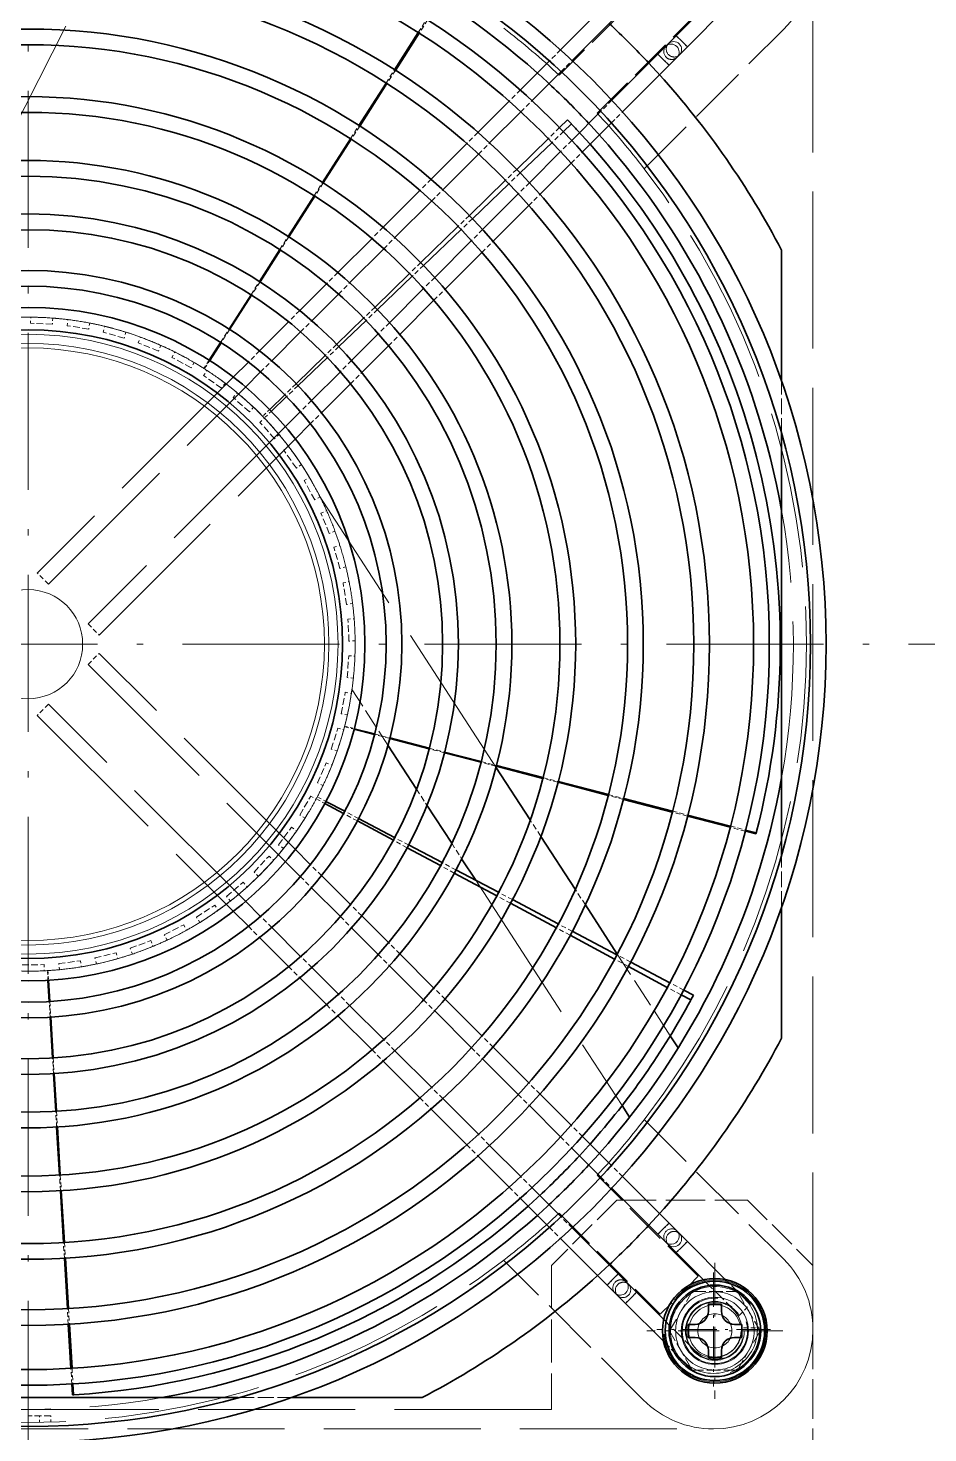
# Model space of a CAD drawing. Extents: x 23 to 587, y 4 to 413.
# Drawn here: x 312.4 to 346.8, y 178 to 231.7 of the extents above; entities that cross this region are included whole.
import ezdxf

# ---------------------------------------------------------------- set-up
doc = ezdxf.new("R2010")
doc.units = 0
doc.linetypes.add('DASHDOT', pattern=[18.5, 12, -3, 0.5, -3])
doc.linetypes.add('DASHED', pattern=[15, 12, -3])
doc.layers.get('0').update_dxf_attribs({"lineweight": 13})

# ---------------------------------------------------------------- blocks, each defined once
blk = doc.blocks.new('BLOCK350')
at = {"color": 7, "linetype": 'DASHDOT', "lineweight": 13}
for p, q in [((414.39, 232.7), (414.39, 74.1)), ((493.69, 153.4), (335.09, 153.4))]:
    blk.add_line(p, q, dxfattribs=at)
blk = doc.blocks.new('BLOCK353')
at = {"color": 7, "linetype": 'DASHDOT', "lineweight": 13, "ltscale": 0.26}
for p, q in [((466.89, 106.1), (466.89, 95.7)), ((472.09, 100.9), (461.69, 100.9))]:
    blk.add_line(p, q, dxfattribs=at)
blk = doc.blocks.new('BLOCK362')
at = {"color": 7, "linetype": 'DASHDOT', "lineweight": 13, "ltscale": 0.21775}
for p, q in [((466.79, 105.36), (466.79, 96.65)), ((471.15, 101), (462.44, 101))]:
    blk.add_line(p, q, dxfattribs=at)
blk = doc.blocks.new('BLOCK372')
at = {"color": 7, "linetype": 'DASHED', "lineweight": 13}
for p, q in [((405.03, 176.58), (422.24, 210.36)), ((474.39, 101), (474.39, 205.8)), ((430.07, 173.82), (415.09, 158.84)), ((415.94, 157.99), (431.01, 173.06)), ((434.05, 170.02), (418.98, 154.95)), ((419.83, 154.1), (434.81, 169.08)), ((450.15, 143.99), (436.65, 164.77)), ((434.81, 137.72), (419.83, 152.7)), ((418.98, 151.85), (434.05, 136.78)), ((431.01, 133.74), (415.94, 148.81)), ((415.09, 147.96), (430.07, 132.98)), ((448.61, 135.35), (459.8, 118.12)), ((454.39, 94.9), (374.39, 94.9)), ((361.99, 93.4), (466.79, 93.4))]:
    blk.add_line(p, q, dxfattribs=at)
at = {"color": 7, "linetype": 'DASHED', "lineweight": 13, "ltscale": 0.273504}
for p, q in [((462.72, 204.63), (454.99, 196.9)), ((457.89, 194), (465.62, 201.73)), ((465.62, 105.07), (457.89, 112.8)), ((454.99, 109.9), (462.72, 102.17))]:
    blk.add_line(p, q, dxfattribs=at)
at = {"color": 7, "lineweight": 35, "ltscale": 0.125869}
for p, q in [((458.65, 202.4), (455.09, 198.84)), ((459.83, 194.1), (463.39, 197.66)), ((463.39, 109.14), (459.83, 112.7)), ((455.09, 107.96), (458.65, 104.4))]:
    blk.add_line(p, q, dxfattribs=at)
at = {"color": 7, "lineweight": 35, "ltscale": 0.07369}
for p, q in [((466.03, 201.99), (463.94, 199.91)), ((463.94, 106.89), (466.03, 104.81)), ((462.98, 101.76), (460.9, 103.85))]:
    blk.add_line(p, q, dxfattribs=at)
at = {"color": 7, "lineweight": 35, "ltscale": 0.103372}
for p, q in [((464.79, 199.06), (467.71, 201.99)), ((467.71, 104.81), (464.79, 107.74)), ((460.05, 103), (462.98, 100.08))]:
    blk.add_line(p, q, dxfattribs=at)
at = {"color": 7, "linetype": 'DASHED', "lineweight": 13, "ltscale": 0.03}
for p, q in [((444.21, 200.16), (444.86, 201.18)), ((444.93, 201.13), (444.29, 200.12)), ((441.75, 196.3), (442.4, 197.32)), ((442.47, 197.27), (441.82, 196.26)), ((439.03, 192.04), (439.68, 193.05)), ((439.74, 193.01), (439.09, 192)), ((455.02, 192.89), (454.16, 192.06)), ((455.31, 192.59), (454.45, 191.76)), ((451.74, 189.7), (450.88, 188.87)), ((452.01, 189.43), (451.14, 188.6)), ((436.25, 187.68), (436.9, 188.7)), ((436.95, 188.66), (436.31, 187.65)), ((448.12, 186.18), (447.25, 185.34)), ((448.35, 185.93), (447.49, 185.1)), ((433.63, 183.57), (434.27, 184.58)), ((434.32, 184.55), (433.68, 183.54)), ((444.41, 182.58), (443.55, 181.74)), ((444.62, 182.36), (443.76, 181.53)), ((431.43, 180.12), (432.07, 181.13)), ((432.12, 181.1), (431.47, 180.09)), ((440.91, 179.17), (440.05, 178.34)), ((441.1, 178.98), (440.23, 178.15)), ((429.1, 176.47), (429.75, 177.48)), ((429.79, 177.46), (429.14, 176.45)), ((437.97, 176.32), (437.11, 175.48)), ((438.14, 176.15), (437.27, 175.32)), ((434.87, 173.31), (434.01, 172.47)), ((435.02, 173.16), (434.15, 172.33)), ((415.94, 157.99), (415.09, 158.84)), ((418.98, 154.95), (419.83, 154.1)), ((418.98, 151.85), (419.83, 152.7)), ((415.94, 148.81), (415.09, 147.96)), ((442.03, 146.19), (440.87, 146.49)), ((440.88, 146.54), (442.04, 146.23)), ((446.21, 145.1), (445.05, 145.4)), ((445.06, 145.45), (446.22, 145.15)), ((450.17, 144.07), (449.01, 144.37)), ((449.03, 144.43), (450.19, 144.12)), ((454.9, 142.84), (453.74, 143.14)), ((453.75, 143.2), (454.91, 142.9)), ((459.9, 141.53), (458.74, 141.83)), ((458.75, 141.9), (459.92, 141.6)), ((439.56, 139.89), (438.5, 140.45)), ((439.65, 140.07), (438.59, 140.63)), ((464.79, 140.26), (463.63, 140.56)), ((463.65, 140.64), (464.81, 140.34)), ((443.48, 138.05), (442.41, 138.61)), ((469.22, 139.1), (468.06, 139.4)), ((468.08, 139.49), (469.24, 139.19)), ((443.36, 137.84), (442.31, 138.41)), ((446.97, 135.9), (445.91, 136.47)), ((447.1, 136.14), (446.04, 136.7)), ((451.41, 133.87), (450.35, 134.43)), ((451.27, 133.59), (450.21, 134.16)), ((455.82, 131.15), (454.77, 131.72)), ((455.99, 131.45), (454.92, 132.01)), ((460.28, 128.76), (459.22, 129.33)), ((460.46, 129.1), (459.4, 129.66)), ((464.31, 126.59), (463.25, 127.16)), ((464.51, 126.96), (463.45, 127.52)), ((416.08, 124.88), (416, 126.08)), ((416.05, 126.08), (416.12, 124.89)), ((416.33, 120.57), (416.26, 121.77)), ((416.31, 121.77), (416.38, 120.57)), ((416.57, 116.48), (416.5, 117.68)), ((416.56, 117.69), (416.63, 116.49)), ((416.86, 111.61), (416.79, 112.81)), ((416.85, 112.81), (416.93, 111.61)), ((417.16, 106.45), (417.09, 107.65)), ((417.17, 107.65), (417.24, 106.46)), ((417.46, 101.41), (417.39, 102.6)), ((417.47, 102.61), (417.55, 101.41)), ((417.73, 96.83), (417.66, 98.03)), ((417.75, 98.04), (417.82, 96.84))]:
    blk.add_line(p, q, dxfattribs=at)
at = {"color": 7, "lineweight": 35, "ltscale": 0.124515}
for p, q in [((455.98, 198.03), (459.5, 201.55)), ((462.54, 198.51), (459.02, 194.99)), ((459.02, 111.81), (462.54, 108.29)), ((459.5, 105.25), (455.98, 108.77))]:
    blk.add_line(p, q, dxfattribs=at)
at = {"color": 7, "lineweight": 35, "ltscale": 0.08447}
for p, q in [((442.4, 197.32), (444.21, 200.16)), ((444.29, 200.12), (442.47, 197.27)), ((454.16, 192.06), (451.74, 189.7)), ((454.45, 191.76), (452.01, 189.43)), ((468.06, 139.4), (464.79, 140.26)), ((464.81, 140.34), (468.08, 139.49)), ((463.45, 127.52), (460.46, 129.1)), ((463.25, 127.16), (460.28, 128.76)), ((417.66, 98.03), (417.46, 101.41)), ((417.55, 101.41), (417.75, 98.04))]:
    blk.add_line(p, q, dxfattribs=at)
at = {"color": 7, "linetype": 'DASHED', "lineweight": 13, "ltscale": 0.377304}
for p, q in [((461.49, 189.75), (472.16, 200.43)), ((461.49, 117.05), (472.16, 106.37)), ((461.42, 95.63), (450.74, 106.3))]:
    blk.add_line(p, q, dxfattribs=at)
at = {"color": 7, "lineweight": 35, "ltscale": 0.021507}
for p, q in [((463.94, 199.91), (463.33, 199.3)), ((464, 198.27), (463.39, 197.66))]:
    blk.add_line(p, q, dxfattribs=at)
at = {"color": 7, "lineweight": 13, "ltscale": 0.015}
for p, q in [((463.94, 199.91), (464.37, 199.49)), ((464.37, 199.49), (464.79, 199.06)), ((462.54, 198.51), (462.96, 198.08)), ((462.96, 198.08), (463.39, 197.66)), ((462.54, 108.29), (462.96, 108.72)), ((462.96, 108.72), (463.39, 109.14)), ((464.37, 107.31), (464.79, 107.74)), ((463.94, 106.89), (464.37, 107.31)), ((459.07, 104.83), (458.65, 104.4)), ((459.5, 105.25), (459.07, 104.83)), ((460.48, 103.42), (460.05, 103)), ((460.9, 103.85), (460.48, 103.42))]:
    blk.add_line(p, q, dxfattribs=at)
at = {"color": 7, "linetype": 'DASHED', "lineweight": 13, "ltscale": 0.015}
for p, q in [((463.94, 199.91), (464.37, 199.49)), ((464.37, 199.49), (464.79, 199.06)), ((462.54, 198.51), (462.96, 198.08)), ((462.96, 198.08), (463.39, 197.66)), ((462.54, 108.29), (462.96, 108.72)), ((462.96, 108.72), (463.39, 109.14)), ((464.37, 107.31), (464.79, 107.74)), ((463.94, 106.89), (464.37, 107.31)), ((459.07, 104.83), (458.65, 104.4)), ((459.5, 105.25), (459.07, 104.83)), ((460.48, 103.42), (460.05, 103)), ((460.9, 103.85), (460.48, 103.42))]:
    blk.add_line(p, q, dxfattribs=at)
at = {"color": 7, "linetype": 'DASHED', "lineweight": 13, "ltscale": 0.030046}
for p, q in [((455.09, 198.84), (454.24, 197.99)), ((458.98, 193.25), (459.83, 194.1)), ((459.83, 112.7), (458.98, 113.55)), ((454.24, 108.81), (455.09, 107.96))]:
    blk.add_line(p, q, dxfattribs=at)
at = {"color": 7, "lineweight": 35, "ltscale": 0.0215}
for p, q in [((463.15, 199.12), (462.54, 198.51)), ((464.79, 199.06), (464.18, 198.45))]:
    blk.add_line(p, q, dxfattribs=at)
at = {"color": 7, "lineweight": 35, "ltscale": 0.006564}
for p, q in [((463.33, 199.3), (463.15, 199.12)), ((464.18, 198.45), (464, 198.27)), ((464, 108.53), (464.18, 108.35)), ((463.15, 107.68), (463.33, 107.5)), ((460.29, 104.46), (460.11, 104.64)), ((459.44, 103.61), (459.26, 103.79))]:
    blk.add_line(p, q, dxfattribs=at)
at = {"color": 7, "lineweight": 35, "ltscale": 0.078526}
for p, q in [((454.24, 197.99), (452.02, 195.77)), ((456.76, 191.03), (458.98, 193.25)), ((458.98, 113.55), (456.76, 115.77)), ((452.02, 111.03), (454.24, 108.81))]:
    blk.add_line(p, q, dxfattribs=at)
at = {"color": 7, "linetype": 'DASHED', "lineweight": 13, "ltscale": 0.030019}
for p, q in [((455.13, 197.18), (455.98, 198.03)), ((459.02, 194.99), (458.17, 194.14)), ((458.17, 112.66), (459.02, 111.81)), ((455.98, 108.77), (455.13, 109.62))]:
    blk.add_line(p, q, dxfattribs=at)
at = {"color": 7, "lineweight": 35, "ltscale": 0.078449}
for p, q in [((452.91, 194.96), (455.13, 197.18)), ((458.17, 194.14), (455.95, 191.92)), ((455.95, 114.88), (458.17, 112.66)), ((455.13, 109.62), (452.91, 111.84))]:
    blk.add_line(p, q, dxfattribs=at)
at = {"color": 7, "lineweight": 35, "ltscale": 0.09639}
for p, q in [((439.68, 193.05), (441.75, 196.3)), ((441.82, 196.26), (439.74, 193.01)), ((450.88, 188.87), (448.12, 186.18)), ((451.14, 188.6), (448.35, 185.93)), ((463.63, 140.56), (459.9, 141.53)), ((459.92, 141.6), (463.65, 140.64)), ((459.22, 129.33), (455.82, 131.15)), ((459.4, 129.66), (455.99, 131.45)), ((417.39, 102.6), (417.16, 106.45)), ((417.24, 106.46), (417.47, 102.61))]:
    blk.add_line(p, q, dxfattribs=at)
at = {"color": 7, "linetype": 'DASHED', "lineweight": 13, "ltscale": 0.030054}
for p, q in [((452.02, 195.77), (451.17, 194.92)), ((455.91, 190.18), (456.76, 191.03)), ((456.76, 115.77), (455.91, 116.62)), ((451.17, 111.88), (452.02, 111.03))]:
    blk.add_line(p, q, dxfattribs=at)
at = {"color": 7, "lineweight": 35, "ltscale": 0.084635}
for p, q in [((451.17, 194.92), (448.77, 192.52)), ((453.51, 187.78), (455.91, 190.18)), ((455.91, 116.62), (453.51, 119.02)), ((448.77, 114.28), (451.17, 111.88))]:
    blk.add_line(p, q, dxfattribs=at)
at = {"color": 7, "linetype": 'DASHED', "lineweight": 13, "ltscale": 0.030022}
for p, q in [((452.06, 194.11), (452.91, 194.96)), ((455.95, 191.92), (455.1, 191.07)), ((455.1, 115.73), (455.95, 114.88)), ((452.91, 111.84), (452.06, 112.69))]:
    blk.add_line(p, q, dxfattribs=at)
at = {"color": 7, "lineweight": 35, "ltscale": 0.084538}
for p, q in [((449.67, 191.72), (452.06, 194.11)), ((455.1, 191.07), (452.71, 188.68)), ((452.71, 118.12), (455.1, 115.73)), ((452.06, 112.69), (449.67, 115.08))]:
    blk.add_line(p, q, dxfattribs=at)
at = {"color": 7, "lineweight": 35, "ltscale": 0.020896}
for p, q in [((455.62, 193.48), (455.02, 192.89)), ((455.92, 193.17), (455.31, 192.59)), ((470.03, 138.89), (469.22, 139.1)), ((469.24, 139.19), (470.05, 138.98)), ((465.25, 126.57), (464.51, 126.96)), ((465.05, 126.2), (464.31, 126.59)), ((417.78, 96), (417.73, 96.83)), ((417.82, 96.84), (417.87, 96.01))]:
    blk.add_line(p, q, dxfattribs=at)
at = {"color": 7, "lineweight": 35, "ltscale": 0.010543}
for p, q in [((455.92, 193.17), (455.62, 193.48)), ((465.05, 126.2), (465.25, 126.57))]:
    blk.add_line(p, q, dxfattribs=at)
at = {"color": 7, "linetype": 'DASHED', "lineweight": 13, "ltscale": 0.030064}
for p, q in [((448.77, 192.52), (447.92, 191.67)), ((452.66, 186.93), (453.51, 187.78)), ((453.51, 119.02), (452.66, 119.87)), ((447.92, 115.13), (448.77, 114.28))]:
    blk.add_line(p, q, dxfattribs=at)
at = {"color": 7, "lineweight": 35, "ltscale": 0.099193}
for p, q in [((436.9, 188.7), (439.03, 192.04)), ((439.09, 192), (436.95, 188.66)), ((447.25, 185.34), (444.41, 182.58)), ((447.49, 185.1), (444.62, 182.36)), ((454.91, 142.9), (458.75, 141.9)), ((458.74, 141.83), (454.9, 142.84)), ((454.77, 131.72), (451.27, 133.59)), ((454.92, 132.01), (451.41, 133.87)), ((417.09, 107.65), (416.86, 111.61)), ((416.93, 111.61), (417.17, 107.65))]:
    blk.add_line(p, q, dxfattribs=at)
at = {"color": 7, "lineweight": 35, "ltscale": 0.096616}
for p, q in [((447.92, 191.67), (445.19, 188.94)), ((449.93, 184.2), (452.66, 186.93)), ((452.66, 119.87), (449.93, 122.6)), ((445.19, 117.86), (447.92, 115.13))]:
    blk.add_line(p, q, dxfattribs=at)
at = {"color": 7, "linetype": 'DASHED', "lineweight": 13, "ltscale": 0.030026}
for p, q in [((448.82, 190.87), (449.67, 191.72)), ((452.71, 188.68), (451.86, 187.83)), ((451.86, 118.97), (452.71, 118.12)), ((449.67, 115.08), (448.82, 115.93))]:
    blk.add_line(p, q, dxfattribs=at)
at = {"color": 7, "lineweight": 35, "ltscale": 0.096483}
for p, q in [((446.09, 188.14), (448.82, 190.87)), ((451.86, 187.83), (449.13, 185.1)), ((449.13, 121.7), (451.86, 118.97)), ((448.82, 115.93), (446.09, 118.66))]:
    blk.add_line(p, q, dxfattribs=at)
at = {"color": 7, "lineweight": 35, "ltscale": 0.099485}
for p, q in [((444.34, 188.09), (441.53, 185.27)), ((446.26, 180.54), (449.08, 183.35)), ((449.08, 123.45), (446.26, 126.26)), ((441.53, 121.53), (444.34, 118.71))]:
    blk.add_line(p, q, dxfattribs=at)
at = {"color": 7, "linetype": 'DASHED', "lineweight": 13, "ltscale": 0.030078}
for p, q in [((445.19, 188.94), (444.34, 188.09)), ((449.08, 183.35), (449.93, 184.2)), ((449.93, 122.6), (449.08, 123.45)), ((444.34, 118.71), (445.19, 117.86))]:
    blk.add_line(p, q, dxfattribs=at)
at = {"color": 7, "linetype": 'DASHED', "lineweight": 13, "ltscale": 0.030032}
for p, q in [((445.24, 187.29), (446.09, 188.14)), ((449.13, 185.1), (448.28, 184.25)), ((448.28, 122.55), (449.13, 121.7)), ((446.09, 118.66), (445.24, 119.51))]:
    blk.add_line(p, q, dxfattribs=at)
at = {"color": 7, "lineweight": 35, "ltscale": 0.092058}
for p, q in [((434.27, 184.58), (436.25, 187.68)), ((436.31, 187.65), (434.32, 184.55)), ((443.55, 181.74), (440.91, 179.17)), ((443.76, 181.53), (441.1, 178.98)), ((453.74, 143.14), (450.17, 144.07)), ((450.19, 144.12), (453.75, 143.2)), ((450.21, 134.16), (446.97, 135.9)), ((450.35, 134.43), (447.1, 136.14)), ((416.79, 112.81), (416.57, 116.48)), ((416.63, 116.49), (416.85, 112.81))]:
    blk.add_line(p, q, dxfattribs=at)
at = {"color": 7, "lineweight": 35, "ltscale": 0.099313}
for p, q in [((442.43, 184.48), (445.24, 187.29)), ((448.28, 184.25), (445.47, 181.44)), ((445.47, 125.36), (448.28, 122.55)), ((445.24, 119.51), (442.43, 122.32))]:
    blk.add_line(p, q, dxfattribs=at)
at = {"color": 7, "linetype": 'DASHED', "lineweight": 13, "ltscale": 0.030099}
for p, q in [((441.53, 185.27), (440.68, 184.42)), ((445.41, 179.69), (446.26, 180.54)), ((446.26, 126.26), (445.41, 127.11)), ((440.68, 122.38), (441.53, 121.53))]:
    blk.add_line(p, q, dxfattribs=at)
at = {"color": 7, "lineweight": 35, "ltscale": 0.092404}
for p, q in [((440.68, 184.42), (438.06, 181.81)), ((442.8, 177.07), (445.41, 179.69)), ((445.41, 127.11), (442.8, 129.73)), ((438.06, 124.99), (440.68, 122.38))]:
    blk.add_line(p, q, dxfattribs=at)
at = {"color": 7, "linetype": 'DASHED', "lineweight": 13, "ltscale": 0.030041}
for p, q in [((441.58, 183.63), (442.43, 184.48)), ((445.47, 181.44), (444.62, 180.59)), ((444.62, 126.21), (445.47, 125.36)), ((442.43, 122.32), (441.58, 123.17))]:
    blk.add_line(p, q, dxfattribs=at)
at = {"color": 7, "lineweight": 35, "ltscale": 0.072355}
for p, q in [((432.07, 181.13), (433.63, 183.57)), ((433.68, 183.54), (432.12, 181.1)), ((440.05, 178.34), (437.97, 176.32)), ((440.23, 178.15), (438.14, 176.15)), ((449.01, 144.37), (446.21, 145.1)), ((446.22, 145.15), (449.03, 144.43)), ((445.91, 136.47), (443.36, 137.84)), ((446.04, 136.7), (443.48, 138.05)), ((416.5, 117.68), (416.33, 120.57)), ((416.38, 120.57), (416.56, 117.69))]:
    blk.add_line(p, q, dxfattribs=at)
at = {"color": 7, "lineweight": 35, "ltscale": 0.0922}
for p, q in [((438.97, 181.02), (441.58, 183.63)), ((444.62, 180.59), (442.01, 177.98)), ((442.01, 128.82), (444.62, 126.21)), ((441.58, 123.17), (438.97, 125.78))]:
    blk.add_line(p, q, dxfattribs=at)
at = {"color": 7, "lineweight": 35, "ltscale": 0.25099}
for p, q in [((471.99, 173.48), (471.99, 183.52)), ((471.99, 123.28), (471.99, 133.32)), ((434.47, 95.8), (444.51, 95.8))]:
    blk.add_line(p, q, dxfattribs=at)
at = {"color": 7, "linetype": 'DASHED', "lineweight": 13, "ltscale": 0.030128}
for p, q in [((438.06, 181.81), (437.21, 180.96)), ((441.95, 176.22), (442.8, 177.07)), ((442.8, 129.73), (441.95, 130.58)), ((437.21, 125.84), (438.06, 124.99))]:
    blk.add_line(p, q, dxfattribs=at)
at = {"color": 7, "lineweight": 35, "ltscale": 0.072702}
for p, q in [((437.21, 180.96), (435.15, 178.9)), ((439.89, 174.16), (441.95, 176.22)), ((441.95, 130.58), (439.89, 132.64)), ((435.15, 127.9), (437.21, 125.84))]:
    blk.add_line(p, q, dxfattribs=at)
at = {"color": 7, "linetype": 'DASHED', "lineweight": 13, "ltscale": 0.030053}
for p, q in [((438.12, 180.17), (438.97, 181.02)), ((442.01, 177.98), (441.16, 177.13)), ((441.16, 129.67), (442.01, 128.82)), ((438.97, 125.78), (438.12, 126.63))]:
    blk.add_line(p, q, dxfattribs=at)
at = {"color": 7, "lineweight": 35, "ltscale": 0.078001}
for p, q in [((429.75, 177.48), (431.43, 180.12)), ((431.47, 180.09), (429.79, 177.46)), ((437.11, 175.48), (434.87, 173.31)), ((437.27, 175.32), (435.02, 173.16)), ((445.05, 145.4), (442.03, 146.19)), ((442.04, 146.23), (445.06, 145.45)), ((442.31, 138.41), (439.56, 139.89)), ((442.41, 138.61), (439.65, 140.07)), ((416.26, 121.77), (416.08, 124.88)), ((416.12, 124.89), (416.31, 121.77))]:
    blk.add_line(p, q, dxfattribs=at)
at = {"color": 7, "lineweight": 35, "ltscale": 0.072497}
for p, q in [((436.07, 178.12), (438.12, 180.17)), ((441.16, 177.13), (439.11, 175.08)), ((439.11, 131.72), (441.16, 129.67)), ((438.12, 126.63), (436.07, 128.68))]:
    blk.add_line(p, q, dxfattribs=at)
at = {"color": 7, "linetype": 'DASHED', "lineweight": 13, "ltscale": 0.011774}
for p, q in [((414.57, 177.93), (414.59, 178.4)), ((416.27, 178.33), (416.25, 177.86)), ((417.37, 177.75), (417.44, 178.21)), ((419.1, 177.95), (419.03, 177.49)), ((420.12, 177.25), (420.25, 177.7)), ((421.87, 177.26), (421.74, 176.8)), ((422.8, 176.44), (422.98, 176.88)), ((424.54, 176.25), (424.36, 175.81)), ((425.38, 175.33), (425.6, 175.75)), ((427.08, 174.94), (426.85, 174.53)), ((427.8, 173.94), (428.08, 174.32)), ((429.45, 173.35), (429.18, 172.97)), ((430.06, 172.27), (430.37, 172.62)), ((431.63, 171.51), (431.31, 171.16)), ((432.11, 170.36), (432.46, 170.68)), ((433.58, 169.43), (433.23, 169.11)), ((433.93, 168.23), (434.31, 168.51)), ((435.28, 167.13), (434.9, 166.86)), ((435.49, 165.91), (435.9, 166.14)), ((436.71, 164.66), (436.3, 164.44)), ((436.78, 163.42), (437.21, 163.6)), ((437.85, 162.04), (437.41, 161.87)), ((437.77, 160.81), (438.23, 160.93)), ((438.68, 159.31), (438.23, 159.19)), ((438.47, 158.09), (438.93, 158.17)), ((439.2, 156.51), (438.73, 156.43)), ((438.84, 155.32), (439.31, 155.34)), ((439.39, 153.66), (438.92, 153.64)), ((438.9, 152.52), (439.37, 152.48)), ((439.26, 150.81), (438.79, 150.84)), ((438.64, 149.73), (439.11, 149.64)), ((438.8, 147.99), (438.33, 148.08)), ((438.07, 146.99), (438.52, 146.85)), ((438.02, 145.24), (437.57, 145.38)), ((437.18, 144.33), (437.61, 144.14)), ((436, 141.79), (436.41, 141.55)), ((436.94, 142.6), (436.51, 142.79)), ((435.56, 140.1), (435.15, 140.34)), ((434.53, 139.4), (434.91, 139.12)), ((433.91, 137.78), (433.53, 138.06)), ((432.81, 137.2), (433.15, 136.88)), ((432, 135.65), (431.66, 135.98)), ((430.84, 135.21), (431.14, 134.85)), ((428.66, 133.45), (428.92, 133.06)), ((429.86, 133.76), (429.56, 134.12)), ((427.52, 132.13), (427.26, 132.52)), ((425.01, 130.77), (424.8, 131.19)), ((426.29, 131.95), (426.51, 131.53)), ((422.36, 129.7), (422.2, 130.15)), ((423.77, 130.74), (423.94, 130.29)), ((415.61, 128.9), (415.62, 128.43)), ((416.79, 128.52), (416.73, 128.98)), ((418.39, 129.2), (418.45, 128.73)), ((419.61, 128.95), (419.49, 129.41)), ((421.13, 129.81), (421.24, 129.36))]:
    blk.add_line(p, q, dxfattribs=at)
at = {"color": 7, "linetype": 'DASHED', "lineweight": 13, "ltscale": 0.030163}
for p, q in [((435.15, 178.9), (434.3, 178.05)), ((439.04, 173.31), (439.89, 174.16)), ((439.89, 132.64), (439.04, 133.49)), ((434.3, 128.75), (435.15, 127.9))]:
    blk.add_line(p, q, dxfattribs=at)
at = {"color": 7, "linetype": 'DASHED', "lineweight": 13, "ltscale": 0.042008}
for p, q in [((416.25, 177.86), (414.57, 177.93)), ((419.03, 177.49), (417.37, 177.75)), ((421.74, 176.8), (420.12, 177.25)), ((424.36, 175.81), (422.8, 176.44)), ((426.85, 174.53), (425.38, 175.33)), ((429.18, 172.97), (427.8, 173.94)), ((431.31, 171.16), (430.06, 172.27)), ((433.23, 169.11), (432.11, 170.36)), ((434.9, 166.86), (433.93, 168.23)), ((436.3, 164.44), (435.49, 165.91)), ((437.41, 161.87), (436.78, 163.42)), ((438.23, 159.19), (437.77, 160.81)), ((438.73, 156.43), (438.47, 158.09)), ((438.92, 153.64), (438.84, 155.32)), ((438.79, 150.84), (438.9, 152.52)), ((438.33, 148.08), (438.64, 149.73)), ((437.57, 145.38), (438.07, 146.99)), ((436.51, 142.79), (437.18, 144.33)), ((435.15, 140.34), (436, 141.79)), ((433.53, 138.06), (434.53, 139.4)), ((431.66, 135.98), (432.81, 137.2)), ((429.56, 134.12), (430.84, 135.21)), ((427.26, 132.52), (428.66, 133.45)), ((424.8, 131.19), (426.29, 131.95)), ((422.2, 130.15), (423.77, 130.74)), ((413.93, 128.88), (415.61, 128.9)), ((416.73, 128.98), (418.39, 129.2)), ((419.49, 129.41), (421.13, 129.81))]:
    blk.add_line(p, q, dxfattribs=at)
at = {"color": 7, "lineweight": 35, "ltscale": 0.078489}
for p, q in [((434.3, 178.05), (432.08, 175.83)), ((436.82, 171.09), (439.04, 173.31)), ((439.04, 133.49), (436.82, 135.71)), ((432.08, 130.97), (434.3, 128.75))]:
    blk.add_line(p, q, dxfattribs=at)
at = {"color": 7, "lineweight": 35, "ltscale": 0.078201}
for p, q in [((433.01, 175.06), (435.22, 177.27)), ((438.26, 174.23), (436.05, 172.02)), ((436.05, 134.78), (438.26, 132.57)), ((435.22, 129.53), (433.01, 131.74))]:
    blk.add_line(p, q, dxfattribs=at)
at = {"color": 7, "linetype": 'DASHED', "lineweight": 13, "ltscale": 0.030067}
for p, q in [((435.22, 177.27), (436.07, 178.12)), ((439.11, 175.08), (438.26, 174.23)), ((438.26, 132.57), (439.11, 131.72)), ((436.07, 128.68), (435.22, 129.53))]:
    blk.add_line(p, q, dxfattribs=at)
at = {"color": 7, "lineweight": 35, "ltscale": 0.040387}
for p, q in [((428.24, 175.11), (429.1, 176.47)), ((429.14, 176.45), (428.27, 175.09)), ((434.01, 172.47), (432.86, 171.35)), ((434.15, 172.33), (432.99, 171.21)), ((440.87, 146.49), (439.31, 146.9)), ((439.32, 146.94), (440.88, 146.54)), ((438.5, 140.45), (437.08, 141.22)), ((438.59, 140.63), (437.16, 141.38)), ((416, 126.08), (415.91, 127.69)), ((415.95, 127.7), (416.05, 126.08))]:
    blk.add_line(p, q, dxfattribs=at)
at = {"color": 7, "linetype": 'DASHED', "lineweight": 13, "ltscale": 0.01875}
for p, q in [((427.83, 174.48), (428.24, 175.11)), ((428.27, 175.09), (427.87, 174.46)), ((432.86, 171.35), (432.32, 170.82)), ((432.99, 171.21), (432.45, 170.69)), ((438.59, 147.13), (439.32, 146.94)), ((437.08, 141.22), (436.42, 141.57)), ((437.16, 141.38), (436.5, 141.73)), ((415.91, 127.69), (415.87, 128.44)), ((415.9, 128.45), (415.95, 127.7))]:
    blk.add_line(p, q, dxfattribs=at)
at = {"color": 7, "linetype": 'DASHED', "lineweight": 13, "ltscale": 0.030218}
for p, q in [((432.08, 175.83), (431.23, 174.97)), ((435.96, 170.24), (436.82, 171.09)), ((436.82, 135.71), (435.96, 136.56)), ((431.23, 131.83), (432.08, 130.97))]:
    blk.add_line(p, q, dxfattribs=at)
at = {"color": 7, "lineweight": 35, "ltscale": 0.040712}
for p, q in [((431.23, 174.97), (430.07, 173.82)), ((434.81, 169.08), (435.96, 170.24)), ((435.96, 136.56), (434.81, 137.72)), ((430.07, 132.98), (431.23, 131.83))]:
    blk.add_line(p, q, dxfattribs=at)
at = {"color": 7, "lineweight": 35, "ltscale": 0.04052}
for p, q in [((431.01, 173.06), (432.16, 174.21)), ((435.2, 171.17), (434.05, 170.02)), ((434.05, 136.78), (435.2, 135.63)), ((432.16, 132.59), (431.01, 133.74))]:
    blk.add_line(p, q, dxfattribs=at)
at = {"color": 7, "linetype": 'DASHED', "lineweight": 13, "ltscale": 0.030089}
for p, q in [((432.16, 174.21), (433.01, 175.06)), ((436.05, 172.02), (435.2, 171.17)), ((435.2, 135.63), (436.05, 134.78)), ((433.01, 131.74), (432.16, 132.59))]:
    blk.add_line(p, q, dxfattribs=at)
at = {"color": 7, "linetype": 'DASHED', "lineweight": 13, "ltscale": 0.100244}
for p, q in [((471.99, 169.47), (471.99, 173.48)), ((471.99, 133.32), (471.99, 137.33)), ((430.46, 95.8), (434.47, 95.8))]:
    blk.add_line(p, q, dxfattribs=at)
at = {"color": 7, "lineweight": 35}
for p, q in [((471.99, 137.33), (471.99, 169.47)), ((398.32, 95.8), (430.46, 95.8))]:
    blk.add_line(p, q, dxfattribs=at)
at = {"color": 7, "linetype": 'DASHED', "lineweight": 13, "ltscale": 0.126134}
blk.add_line((439.15, 149.92), (441.89, 145.69), dxfattribs=at)
at = {"color": 7, "linetype": 'DASHED', "lineweight": 13, "ltscale": 0.018749}
blk.add_line((439.31, 146.9), (438.58, 147.09), dxfattribs=at)
at = {"color": 7, "lineweight": 35, "ltscale": 0.100192}
blk.add_line((441.89, 145.69), (444.08, 142.32), dxfattribs=at)
at = {"color": 7, "lineweight": 35, "ltscale": 0.120037}
blk.add_line((452.77, 139.96), (450.15, 143.99), dxfattribs=at)
at = {"color": 7, "linetype": 'DASHED', "lineweight": 13, "ltscale": 0.036973}
blk.add_line((444.08, 142.32), (444.88, 141.08), dxfattribs=at)
at = {"color": 7, "lineweight": 35, "ltscale": 0.086648}
blk.add_line((444.88, 141.08), (446.77, 138.18), dxfattribs=at)
at = {"color": 7, "linetype": 'DASHED', "lineweight": 13, "ltscale": 0.037596}
blk.add_line((453.59, 138.7), (452.77, 139.96), dxfattribs=at)
at = {"color": 7, "lineweight": 35, "ltscale": 0.120519}
blk.add_line((456.21, 134.66), (453.59, 138.7), dxfattribs=at)
at = {"color": 7, "lineweight": 35, "ltscale": 0.002277}
for p, q in [((470.03, 138.89), (470.05, 138.98)), ((417.78, 96), (417.87, 96.01))]:
    blk.add_line(p, q, dxfattribs=at)
at = {"color": 7, "linetype": 'DASHED', "lineweight": 13, "ltscale": 0.035089}
blk.add_line((446.77, 138.18), (447.53, 137), dxfattribs=at)
at = {"color": 7, "lineweight": 35, "ltscale": 0.04932}
blk.add_line((447.53, 137), (448.61, 135.35), dxfattribs=at)
at = {"color": 7, "linetype": 'DASHED', "lineweight": 13, "ltscale": 0.035526}
blk.add_line((456.99, 133.46), (456.21, 134.66), dxfattribs=at)
at = {"color": 7, "lineweight": 35, "ltscale": 0.111937}
blk.add_line((459.42, 129.71), (456.99, 133.46), dxfattribs=at)
at = {"color": 7, "linetype": 'DASHED', "lineweight": 13, "ltscale": 0.18623}
blk.add_line((463.48, 123.46), (459.42, 129.71), dxfattribs=at)
at = {"color": 7, "lineweight": 35, "ltscale": 0.027675}
blk.add_line((464.08, 122.53), (463.48, 123.46), dxfattribs=at)
at = {"color": 7, "lineweight": 35, "ltscale": 0.026436}
blk.add_line((459.8, 118.12), (460.37, 117.23), dxfattribs=at)
at = {"color": 7, "linetype": 'DASHED', "lineweight": 13, "ltscale": 0.002741}
blk.add_line((457.28, 115.1), (457.35, 115.18), dxfattribs=at)
at = {"color": 7, "linetype": 'DASHED', "lineweight": 13, "ltscale": 0.176777}
for p, q in [((459.39, 110.9), (454.39, 105.9)), ((469.39, 110.9), (474.39, 105.9))]:
    blk.add_line(p, q, dxfattribs=at)
at = {"color": 7, "linetype": 'DASHED', "lineweight": 13, "ltscale": 0.25}
blk.add_line((459.39, 110.9), (469.39, 110.9), dxfattribs=at)
at = {"color": 7, "lineweight": 35, "ltscale": 0.021505}
for p, q in [((463.39, 109.14), (464, 108.53)), ((463.33, 107.5), (463.94, 106.89)), ((460.11, 104.64), (459.5, 105.25)), ((460.05, 103), (459.44, 103.61))]:
    blk.add_line(p, q, dxfattribs=at)
at = {"color": 7, "lineweight": 35, "ltscale": 0.021503}
for p, q in [((462.54, 108.29), (463.15, 107.68)), ((464.18, 108.35), (464.79, 107.74)), ((459.26, 103.79), (458.65, 104.4)), ((460.9, 103.85), (460.29, 104.46))]:
    blk.add_line(p, q, dxfattribs=at)
at = {"color": 7, "linetype": 'DASHED', "lineweight": 13, "ltscale": 0.275}
blk.add_line((454.39, 105.9), (454.39, 94.9), dxfattribs=at)
at = {"color": 7, "linetype": 'DASHED', "lineweight": 13, "ltscale": 0.102547}
blk.add_line((462.72, 102.17), (465.62, 105.07), dxfattribs=at)
at = {"color": 7, "linetype": 'DASHED', "lineweight": 13, "ltscale": 0.080791}
for p, q in [((466.03, 104.81), (468.31, 102.52)), ((465.27, 99.48), (462.98, 101.76))]:
    blk.add_line(p, q, dxfattribs=at)
at = {"color": 7, "linetype": 'DASHED', "lineweight": 13, "ltscale": 0.051108}
for p, q in [((469.16, 103.37), (467.71, 104.81)), ((462.98, 100.08), (464.42, 98.63))]:
    blk.add_line(p, q, dxfattribs=at)
at = {"color": 7, "linetype": 'DASHED', "lineweight": 13, "ltscale": 0.086603}
for p, q in [((463.43, 100.9), (465.16, 103.9)), ((465.16, 103.9), (468.62, 103.9)), ((468.62, 103.9), (470.35, 100.9)), ((465.16, 97.9), (463.43, 100.9)), ((470.35, 100.9), (468.62, 97.9)), ((468.62, 97.9), (465.16, 97.9))]:
    blk.add_line(p, q, dxfattribs=at)
at = {"color": 7, "lineweight": 35, "ltscale": 0.01375}
for p, q in [((466.39, 102.95), (466.39, 102.4)), ((467.39, 102.95), (467.39, 102.4)), ((465.39, 101.4), (464.84, 101.4)), ((468.94, 101.4), (468.39, 101.4)), ((465.39, 100.4), (464.84, 100.4)), ((468.94, 100.4), (468.39, 100.4)), ((466.39, 99.4), (466.39, 98.85)), ((467.39, 99.4), (467.39, 98.85))]:
    blk.add_line(p, q, dxfattribs=at)
at = {"color": 7, "lineweight": 35, "ltscale": 0.025}
for p, q in [((467.39, 102.95), (466.39, 102.95)), ((464.84, 101.4), (464.84, 100.4)), ((468.94, 101.4), (468.94, 100.4)), ((467.39, 98.85), (466.39, 98.85))]:
    blk.add_line(p, q, dxfattribs=at)
at = {"color": 7, "linetype": 'DASHED', "lineweight": 13, "ltscale": 0.030592}
blk.add_line((468.75, 102.07), (469.6, 102.96), dxfattribs=at)
at = {"color": 7, "linetype": 'DASHED', "lineweight": 13, "ltscale": 0.030093}
blk.add_line((469.08, 101.12), (470.28, 101.12), dxfattribs=at)
at = {"color": 7, "linetype": 'DASHED', "lineweight": 13, "ltscale": 0.2525}
blk.add_line((474.39, 101), (474.39, 90.9), dxfattribs=at)
at = {"color": 7, "linetype": 'DASHED', "lineweight": 13, "ltscale": 0.0125}
blk.add_line((414.39, 93.9), (414.39, 94.4), dxfattribs=at)
at = {"color": 7, "linetype": 'DASHED', "lineweight": 13, "ltscale": 0.043763}
blk.add_line((416.14, 94.4), (414.39, 94.4), dxfattribs=at)
at = {"color": 7, "linetype": 'DASHED', "lineweight": 13, "ltscale": 0.012337}
blk.add_line((415.27, 93.91), (415.27, 94.4), dxfattribs=at)
at = {"color": 7, "linetype": 'DASHED', "lineweight": 13, "ltscale": 0.011856}
blk.add_line((416.14, 93.93), (416.14, 94.4), dxfattribs=at)
at = {"color": 7, "lineweight": 35}
for centre, radius in [((414.39, 153.4), 61), ((414.39, 153.4), 59.8), ((414.39, 153.4), 56.66), ((414.39, 153.4), 55.46), ((414.39, 153.4), 52.09), ((414.39, 153.4), 50.89), ((414.39, 153.4), 47.03), ((414.39, 153.4), 45.83), ((414.39, 153.4), 41.86), ((414.39, 153.4), 40.66), ((414.39, 153.4), 36.98), ((414.39, 153.4), 35.78), ((414.39, 153.4), 32.89), ((414.39, 153.4), 31.69), ((414.39, 153.4), 28.57), ((414.39, 153.4), 27.37), ((414.39, 153.4), 25.75), ((414.39, 153.4), 24.04), ((466.89, 100.9), 4), ((466.89, 100.9), 3.8), ((466.89, 100.9), 3.5)]:
    blk.add_circle(centre, radius, dxfattribs=at)
at = {"color": 7, "lineweight": 13}
for centre, radius in [((414.39, 153.4), 23.69), ((414.39, 153.4), 23), ((414.39, 153.4), 22.65), ((466.89, 100.9), 2.57)]:
    blk.add_circle(centre, radius, dxfattribs=at)
at = {"color": 7, "linetype": 'DASHED', "lineweight": 13}
for centre, radius in [((414.39, 153.4), 4.17), ((466.89, 100.9), 3.9), ((466.89, 100.9), 2.5), ((466.89, 100.9), 2.25), ((466.89, 100.9), 2.25), ((466.89, 100.9), 2), ((466.89, 100.9), 2), ((466.89, 100.9), 1.3)]:
    blk.add_circle(centre, radius, dxfattribs=at)
at = {"color": 7, "lineweight": 35}
for centre, radius, start, end in [((414.39, 153.4), 58.5, 48.2828, 79.9367), ((414.39, 153.4), 65, 43.1045, 46.8955), ((414.39, 153.4), 65, 27.6061, 42.0458), ((414.39, 153.4), 58.5, 42.8938, 47.1062), ((414.39, 153.4), 57.5, 42.8571, 43.7635), ((414.39, 153.4), 58.5, 10.0633, 41.7172), ((414.39, 153.4), 57.5, 345.4731, 41.66), ((414.39, 153.4), 58.5, 318.2828, 349.9367), ((414.39, 153.4), 57.5, 318.34, 331.7635), ((414.39, 153.4), 65, 317.9542, 332.3939), ((414.39, 153.4), 57.5, 312.8571, 317.1429), ((414.39, 153.4), 58.5, 312.8938, 317.1062), ((414.39, 153.4), 57.5, 273.4731, 311.66), ((414.39, 153.4), 58.5, 280.0633, 311.7172), ((414.39, 153.4), 65, 313.1045, 316.8955), ((414.39, 153.4), 65, 297.6061, 312.0458), ((465.39, 102.4), 1, 270, 360), ((468.39, 102.4), 1, 180, 270), ((465.39, 99.4), 1, 360, 90), ((468.39, 99.4), 1, 90, 180)]:
    blk.add_arc(centre, radius, start, end, dxfattribs=at)
at = {"color": 7, "linetype": 'DASHED', "lineweight": 13}
for centre, radius, start, end in [((466.79, 205.8), 7.6, 315, 360), ((414.39, 153.4), 59.5, 46.9754, 52.3385), ((414.39, 153.4), 65, 42.0458, 43.1045), ((414.39, 153.4), 58.5, 47.1062, 48.2828), ((414.39, 153.4), 59.5, 37.6615, 43.0246), ((414.39, 153.4), 57.5, 41.66, 42.8571), ((414.39, 153.4), 58.5, 41.7172, 42.8938), ((414.39, 153.4), 59.5, 322.3385, 397.6615), ((414.39, 153.4), 25, 27.0539, 111.9922), ((414.39, 153.4), 25, 89.5365, 92.2302), ((414.39, 153.4), 25, 85.6848, 89.5365), ((414.39, 153.4), 25, 87.6106, 89.5439), ((414.39, 153.4), 25, 82.9911, 85.6848), ((414.39, 153.4), 25, 79.1393, 82.9911), ((414.39, 153.4), 25, 76.4456, 79.1393), ((414.39, 153.4), 25, 72.5939, 76.4456), ((414.39, 153.4), 25, 69.9002, 72.5939), ((414.39, 153.4), 25, 66.0484, 69.9002), ((414.39, 153.4), 25, 63.3547, 66.0484), ((414.39, 153.4), 25, 59.503, 63.3547), ((414.39, 153.4), 25, 56.8093, 59.503), ((414.39, 153.4), 25, 52.9575, 56.8093), ((414.39, 153.4), 25, 50.2638, 52.9575), ((414.39, 153.4), 25, 46.412, 50.2638), ((414.39, 153.4), 25, 43.7183, 46.412), ((414.39, 153.4), 25, 39.8666, 43.7183), ((414.39, 153.4), 25, 37.1729, 39.8666), ((414.39, 153.4), 25, 33.3211, 37.1729), ((414.39, 153.4), 25, 30.6274, 33.3211), ((414.39, 153.4), 25, 26.7757, 30.6274), ((414.39, 153.4), 25, 24.082, 26.7757), ((414.39, 153.4), 25, 20.2302, 24.082), ((414.39, 153.4), 58.5, 349.9367, 370.0633), ((414.39, 153.4), 25, 17.5365, 20.2302), ((414.39, 153.4), 25, 13.6848, 17.5365), ((414.39, 153.4), 25, 10.9911, 13.6848), ((414.39, 153.4), 25, 7.1393, 10.9911), ((414.39, 153.4), 25, 4.4456, 7.1393), ((414.39, 153.4), 25, 0.5939, 4.4456), ((414.39, 153.4), 25, 357.9002, 360.5939), ((414.39, 153.4), 25, 354.0484, 357.9002), ((414.39, 153.4), 25, 351.3547, 354.0484), ((414.39, 153.4), 25, 267.0539, 351.9922), ((414.39, 153.4), 25, 347.503, 351.3547), ((414.39, 153.4), 25, 344.8093, 347.503), ((414.39, 153.4), 25, 340.9575, 344.8093), ((414.39, 153.4), 25, 338.2638, 340.9575), ((414.39, 153.4), 25, 334.412, 338.2638), ((414.39, 153.4), 25, 331.7183, 334.412), ((414.39, 153.4), 25, 327.8666, 331.7183), ((414.39, 153.4), 25, 325.1729, 327.8666), ((414.39, 153.4), 25, 321.3211, 325.1729), ((414.39, 153.4), 25, 318.6274, 321.3211), ((414.39, 153.4), 25, 314.7757, 318.6274), ((414.39, 153.4), 25, 312.082, 314.7757), ((414.39, 153.4), 25, 308.2302, 312.082), ((414.39, 153.4), 25, 305.5365, 308.2302), ((414.39, 153.4), 25, 298.9911, 301.6848), ((414.39, 153.4), 25, 301.6848, 305.5365), ((414.39, 153.4), 25, 295.1393, 298.9911), ((414.39, 153.4), 25, 288.5939, 292.4456), ((414.39, 153.4), 25, 292.4456, 295.1393), ((414.39, 153.4), 25, 279.3547, 282.0484), ((414.39, 153.4), 25, 282.0484, 285.9002), ((414.39, 153.4), 25, 285.9002, 288.5939), ((414.39, 153.4), 25, 268.9575, 272.8093), ((414.39, 153.4), 25, 272.8093, 275.503), ((414.39, 153.4), 25, 275.503, 279.3547), ((414.39, 153.4), 59.5, 316.9754, 322.3385), ((414.39, 153.4), 57.5, 317.1429, 318.2307), ((414.39, 153.4), 58.5, 317.1062, 318.2828), ((414.39, 153.4), 57.5, 311.66, 312.8571), ((414.39, 153.4), 59.5, 307.6615, 313.0246), ((414.39, 153.4), 58.5, 311.7172, 312.8938), ((414.39, 153.4), 65, 316.8955, 317.9542), ((466.79, 101), 7.6, 360, 405), ((414.39, 153.4), 59.5, 232.3385, 307.6615), ((414.39, 153.4), 65, 312.0458, 313.1045), ((466.89, 100.9), 3.4, 37.2252, 363.6284), ((466.89, 100.9), 3, 90.6795, 149.3181), ((466.79, 101), 3.35, 225, 405), ((466.89, 100.9), 3, 30, 89.3181), ((466.89, 100.9), 3, 150.6795, 208.6479), ((466.89, 100.9), 2.5, 151.3521, 157.5), ((466.89, 100.9), 2.2, 32.2038, 365.6128), ((466.79, 101), 2.15, 225, 405), ((466.89, 100.9), 3, 330.6795, 388.6479), ((466.79, 101), 7.6, 270, 360), ((466.89, 100.9), 3, 210, 269.3181), ((466.89, 100.9), 3, 270.6795, 329.3181), ((414.39, 153.4), 58.5, 259.9367, 280.0633), ((466.79, 101), 7.6, 225, 270)]:
    blk.add_arc(centre, radius, start, end, dxfattribs=at)
for centre, major_axis, start_param, end_param in [((463.57, 198.69), (-0.424, 0.424), 0.000248, 1.570796), ((463.76, 198.88), (-0.424, 0.424), 0.000248, 0.802729), ((463.76, 198.88), (-0.424, 0.424), 0.802729, 3.141841), ((463.57, 198.69), (-0.424, 0.424), 1.570796, 3.141841), ((463.57, 108.11), (-0.424, -0.424), 3.141509, 6.283101), ((463.76, 107.92), (-0.424, -0.424), 3.141509, 4.712389), ((463.76, 107.92), (-0.424, -0.424), 4.712389, 6.283101), ((459.68, 104.22), (0.424, 0.424), 1.570796, 3.141509), ((459.87, 104.03), (0.424, 0.424), 6.283101, 9.424694), ((459.68, 104.22), (0.424, 0.424), 6.283101, 7.853982)]:
    blk.add_ellipse(centre, major_axis=major_axis, ratio=0.965926, start_param=start_param, end_param=end_param, dxfattribs=at)
at = {"color": 7, "lineweight": 13}
for centre, major_axis, start_param, end_param in [((463.57, 198.69), (-0.424, 0.424), 3.141841, 6.283433), ((463.76, 198.88), (-0.424, 0.424), 3.141841, 6.283433), ((463.57, 108.11), (-0.424, -0.424), 0.802729, 3.141509), ((463.57, 108.11), (-0.424, -0.424), 6.283101, 7.085914), ((463.76, 107.92), (-0.424, -0.424), 6.283101, 9.424694), ((459.68, 104.22), (0.424, 0.424), 3.141509, 6.283101), ((459.87, 104.03), (0.424, 0.424), 3.141509, 6.283101)]:
    blk.add_ellipse(centre, major_axis=major_axis, ratio=0.965926, start_param=start_param, end_param=end_param, dxfattribs=at)

msp = doc.modelspace()

# ---------------------------------------------------------------- block references
at = {"lineweight": 0, "xscale": 0.5, "yscale": 0.5, "zscale": 0.5}
for name in ['BLOCK350', 'BLOCK372', 'BLOCK353', 'BLOCK362']:
    msp.add_blockref(name, (105.216, 131.474), dxfattribs=at)

doc.saveas('drawing.dxf')
